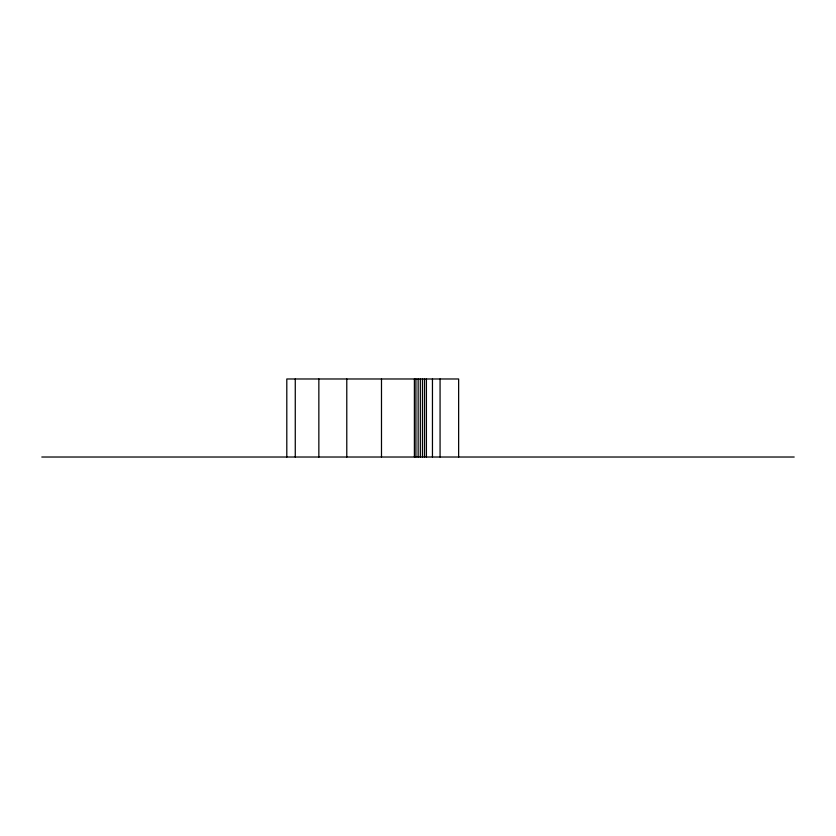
<?xml version="1.0" encoding="UTF-8"?>
<svg xmlns="http://www.w3.org/2000/svg" width="836" height="836" viewBox="0 0 836 836"><rect width="100%" height="100%" fill="white"/><g stroke="black" fill="none" stroke-linecap="round" stroke-linejoin="round"><path stroke-width="1.25" d="M41.8 457.02L794.2 457.02M458.64 457.02L458.64 378.98L286.8 378.98L286.8 457.02M440.07 378.98L440.07 457.02M432.452 378.98L432.452 457.02M426.412 378.98L426.412 457.02M424.5 378.98L424.5 457.02M422.462 378.98L422.462 457.02M420.33 378.98L420.33 457.02M418.146 378.98L418.146 457.02M415.92 378.98L415.92 457.02M414.395 378.98L414.395 457.02M381.488 378.98L381.488 457.02M346.783 378.98L346.783 457.02M318.85 378.98L318.85 457.02M295.265 378.98L295.265 457.02"/></g></svg>
